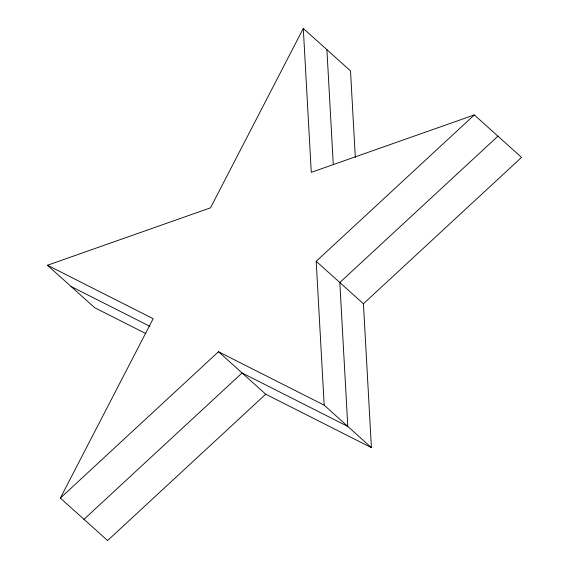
<?xml version="1.0" encoding="UTF-8"?>
<svg xmlns="http://www.w3.org/2000/svg" width="569" height="569" viewBox="0 0 569 569"><rect width="100%" height="100%" fill="white"/><g stroke="black" fill="none" stroke-linecap="round" stroke-linejoin="round"><path stroke-width="0.85" d="M363.427 303.754L521.545 157.4L474.318 114.938L316.2 261.285L363.427 303.754L371.408 447.654L265.709 394.203L107.591 540.55L60.364 498.088L153.153 318.697L47.455 265.246L210.502 207.834L303.291 28.45L350.518 70.912L355.319 157.435M60.364 498.088L218.482 351.734L324.181 405.185L371.408 447.654M83.977 519.319L242.095 372.965L347.794 426.416L339.814 282.516L497.932 136.169M474.318 114.938L311.271 172.35L303.291 28.45M71.068 286.484L149.946 326.371M145.956 333.64L94.682 307.715L47.455 265.246M218.482 351.734L265.709 394.203M326.905 49.681L333.27 164.448M316.2 261.285L324.181 405.185"/></g></svg>
